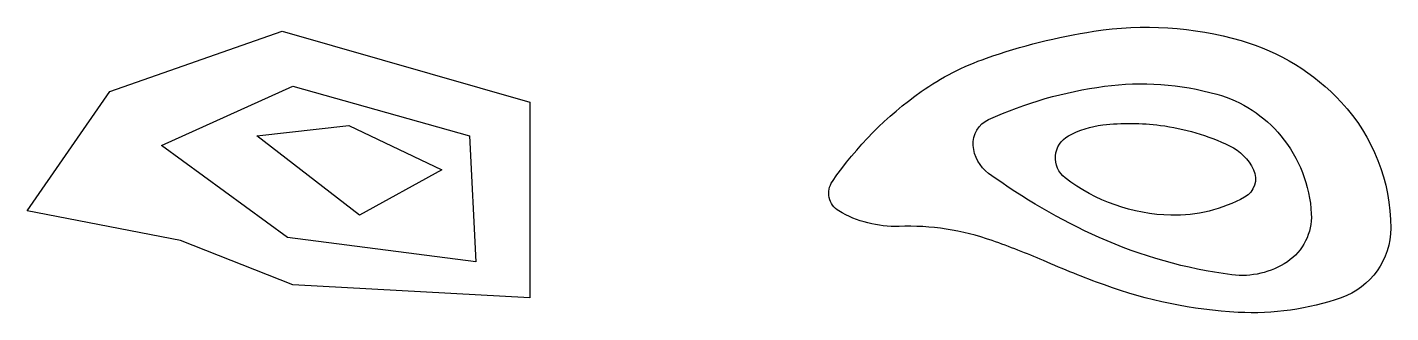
# Model space of a CAD drawing. Header units: inches. Extents: x 4 to 183, y -4 to 33.
import ezdxf

# ---------------------------------------------------------------- set-up
doc = ezdxf.new("R2010")
doc.units = ezdxf.units.IN
doc.header["$MEASUREMENT"] = 0

msp = doc.modelspace()

# ---------------------------------------------------------------- linework, layer by layer
for points in [[(3.73, 9.34), (14.59, 25.04), (37.27, 32.97), (69.84, 23.65), (69.84, -2.06), (38.66, -0.39), (23.91, 5.45)], [(21.41, 17.95), (38.66, 25.74), (61.91, 19.21), (62.74, 2.67), (37.97, 5.86)], [(33.93, 19.21), (46.04, 20.6), (58.29, 14.76), (47.43, 8.78)]]:
    msp.add_lwpolyline(points, close=True)
for points in [[(110.51, 9.34, -0.434848), (109.66, 13.23, -0.088399), (121.36, 25.04, -0.069448), (129.92, 29.44, -0.045752), (144.05, 32.97, -0.108328), (163.43, 31.75, -0.13683), (176.62, 23.65, -0.189298), (183.12, 7.09, -0.31912), (176.62, -2.06, -0.097464), (163.04, -3.99, -0.074101), (145.44, -0.39, -0.015085), (137.42, 2.81, 0.018031), (130.69, 5.45, 0.093368), (118.43, 7.32, -0.143396)], [(128.18, 17.95, -0.314888), (130.22, 21.38, -0.072519), (145.44, 25.74, -0.102389), (160.23, 24.7, -0.152519), (168.68, 19.21, -0.161622), (172.67, 8.95, -0.26387), (169.52, 2.67, -0.181354), (162.2, 0.95, -0.073122), (144.75, 5.86, -0.052639), (130.22, 14.29, -0.220207)], [(140.71, 19.21, -0.097474), (145.23, 20.65, -0.060699), (152.82, 20.6, -0.079312), (161.92, 17.91, -0.172719), (165.07, 14.76, -0.396345), (163.9, 11.16, -0.132218), (154.21, 8.78, -0.160096), (140.28, 13.71, -0.540179)]]:
    msp.add_lwpolyline(points, format="xyb", close=True)

doc.saveas('drawing.dxf')
